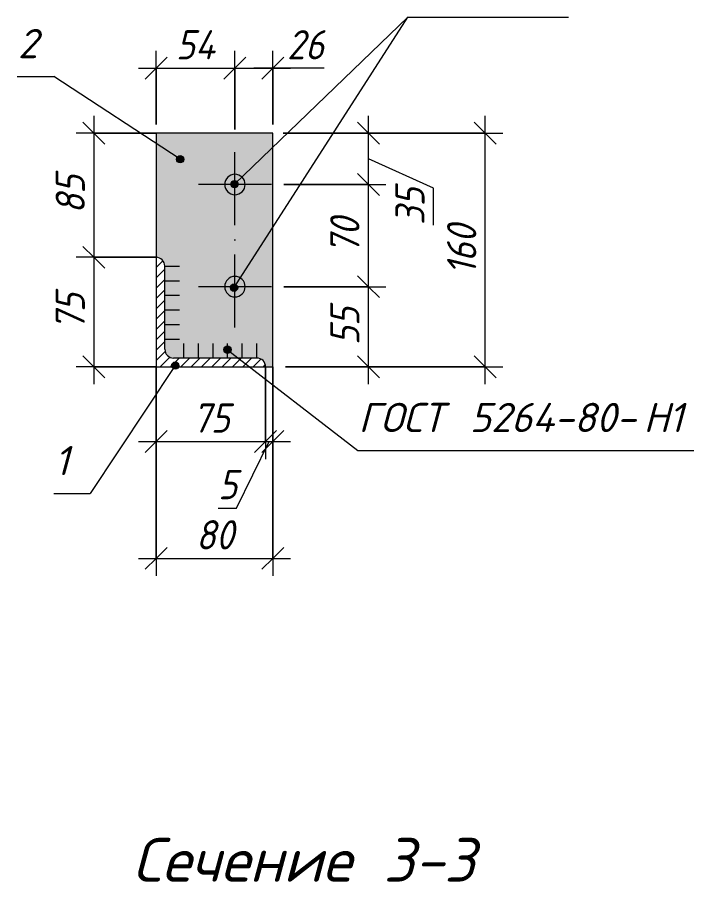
# Model space of a CAD drawing. Header units: millimetres. Extents: x -508 to 38670, y -99 to 8560.
# Drawn here: x 17434 to 17897, y 3317 to 3910 of the extents above; entities that cross this region are included whole.
import ezdxf

# ---------------------------------------------------------------- set-up
doc = ezdxf.new("R2010")
doc.units = ezdxf.units.MM
doc.linetypes.add('50_200_ШТРИХ_1Т_ш5_п1_п1_', pattern=[70, 50, -10, 0, -10])
for name, color, linetype, lineweight in [('A-ANNO-DIMS', 7, 'Continuous', 9), ('A-ANNO-DIMS-10', 7, 'Continuous', 9), ('A-ANNO-NOTE', 7, 'Continuous', 9), ('A-DETL', 7, 'Continuous', 9), ('A-DETL-1', 7, 'Continuous', 5), ('A-DETL-3', 7, 'Continuous', 20), ('A-DETL-4', 7, '50_200_ШТРИХ_1Т_ш5_п1_п1_', 5), ('A-DETL-GENF-1', 7, 'Continuous', 5), ('G-ANNO-TEXT', 7, 'Continuous', 9)]:
    doc.layers.add(name, color=color, linetype=linetype, lineweight=lineweight)
doc.layers.add('A-DETL-GENF-2', color=7, linetype='Continuous', lineweight=9, true_color=0xffffff)
doc.styles.add('ISOCPEUR_B_I', font='', dxfattribs={"height": 30})
doc.styles.add('ISOCPEUR_I_2', font='isocpeui.ttf', dxfattribs={"width": 0.9, "height": 20})
doc.styles.add('ISOCPEUR_I_4', font='isocpeui.ttf', dxfattribs={"height": 20})
doc.styles.get('ISOCPEUR_B_I').set_extended_font_data('ISOCPEUR', italic=True, bold=True)
doc.dimstyles.new('ISO-2_0_0_9К_СРЕДНИЙ_1', dxfattribs={"dimscale": 304.8, "dimtxt": 19.919624, "dimasz": 0.049213, "dimexe": 0.03937, "dimexo": 0, "dimgap": 0, "dimtad": 1, "dimdec": 0, "dimzin": 0, "dimdsep": 46, "dimtxsty": 'ISOCPEUR_I_2', "dimblk1": 'OBLIQUE', "dimblk2": 'OBLIQUE', "dimsah": 1, "dimcen": 0.09, "dimdle": 0.03937, "dimazin": 0, "dimtfac": 1, "dimtdec": 4, "dimtix": 1, "dimtmove": 0, "dimatfit": 3, "dimfxl": 1, "dimtvp": 1, "dimtolj": 1, "dimtzin": 0, "dimarcsym": 2})
doc.dimstyles.new('ISO-2_0_0_9К_СРЕДНИЙ_2', dxfattribs={"dimscale": 304.8, "dimtxt": 19.919624, "dimasz": 0.049213, "dimexe": 0.03937, "dimexo": 0, "dimgap": 0, "dimtad": 1, "dimdec": 0, "dimzin": 0, "dimdsep": 46, "dimtxsty": 'ISOCPEUR_I_2', "dimblk1": 'OBLIQUE', "dimblk2": 'OBLIQUE', "dimsah": 1, "dimcen": 0.09, "dimdle": 0.03937, "dimazin": 0, "dimtfac": 1, "dimtdec": 4, "dimtix": 1, "dimtmove": 1, "dimatfit": 3, "dimfxl": 1, "dimtvp": 1, "dimtolj": 1, "dimtzin": 0, "dimarcsym": 2})

# ---------------------------------------------------------------- blocks, each defined once
blk = doc.blocks.new('DIMBLOCK323-АР1_Фахверк из 2-х уголков Ф-18_2_Узлы 2 эт_ копия 1')
at = {"layer": 'A-ANNO-DIMS-10', "lineweight": 20}
for p, q in [((17485.95, 3830.25), (17478.45, 3837.75)), ((17485.95, 3830.25), (17493.45, 3822.75)), ((17485.95, 3745.25), (17478.45, 3752.75)), ((17485.95, 3745.25), (17493.45, 3737.75))]:
    blk.add_line(p, q, dxfattribs=at)
at = {"layer": 'A-ANNO-DIMS-10'}
for p, q in [((17485.95, 3842.25), (17485.95, 3745.25)), ((17528.59, 3830.25), (17473.95, 3830.25)), ((17485.95, 3830.25), (17528.59, 3830.25)), ((17528.59, 3745.25), (17473.95, 3745.25)), ((17485.95, 3745.25), (17528.59, 3745.25))]:
    blk.add_line(p, q, dxfattribs=at)
at = {"layer": 'A-ANNO-DIMS-10', "color": 0, "insert": (17459.82, 3775.11), "char_height": 20, "width": 30.3391, "attachment_point": 1, "rotation": 90, "line_spacing_factor": 1.149209, "style": 'ISOCPEUR_I_2'}
blk.add_mtext('85', dxfattribs=at)
blk = doc.blocks.new('_Oblique')
at = {"color": 0, "linetype": 'ByBlock', "lineweight": -2}
blk.add_line((-0.5, -0.5), (0.5, 0.5), dxfattribs=at)
blk = doc.blocks.new('DIMBLOCK324-АР1_Фахверк из 2-х уголков Ф-18_2_Узлы 2 эт_ копия 1')
at = {"layer": 'A-ANNO-DIMS-10', "lineweight": 20}
for p, q in [((17485.95, 3745.25), (17478.45, 3752.75)), ((17485.95, 3745.25), (17493.45, 3737.75)), ((17485.95, 3670.25), (17478.45, 3677.75)), ((17485.95, 3670.25), (17493.45, 3662.75))]:
    blk.add_line(p, q, dxfattribs=at)
at = {"layer": 'A-ANNO-DIMS-10'}
for p, q in [((17528.59, 3745.25), (17473.95, 3745.25)), ((17485.95, 3745.25), (17485.95, 3658.25)), ((17485.95, 3745.25), (17528.59, 3745.25)), ((17528.59, 3670.25), (17473.95, 3670.25)), ((17485.95, 3670.25), (17528.59, 3670.25))]:
    blk.add_line(p, q, dxfattribs=at)
at = {"layer": 'A-ANNO-DIMS-10', "color": 0, "insert": (17459.82, 3695.11), "char_height": 20, "width": 30.3391, "attachment_point": 1, "rotation": 90, "line_spacing_factor": 1.149209, "style": 'ISOCPEUR_I_2'}
blk.add_mtext('75', dxfattribs=at)
blk = doc.blocks.new('DIMBLOCK325-АР1_Фахверк из 2-х уголков Ф-18_2_Узлы 2 эт_ копия 1')
at = {"layer": 'A-ANNO-DIMS-10'}
for p, q in [((17528.59, 3836.31), (17528.59, 3886.77)), ((17582.59, 3832.83), (17582.59, 3886.77)), ((17516.59, 3874.77), (17582.59, 3874.77)), ((17528.59, 3874.77), (17528.59, 3836.31)), ((17582.59, 3874.77), (17582.59, 3832.83))]:
    blk.add_line(p, q, dxfattribs=at)
at = {"layer": 'A-ANNO-DIMS-10', "lineweight": 20}
for p, q in [((17528.59, 3874.77), (17536.09, 3882.27)), ((17582.59, 3874.77), (17590.09, 3882.27)), ((17528.59, 3874.77), (17521.09, 3867.27)), ((17582.59, 3874.77), (17575.09, 3867.27))]:
    blk.add_line(p, q, dxfattribs=at)
at = {"layer": 'A-ANNO-DIMS-10', "color": 0, "insert": (17542.18, 3900.9), "char_height": 20, "width": 32.1779, "attachment_point": 1, "line_spacing_factor": 1.149209, "style": 'ISOCPEUR_I_2'}
blk.add_mtext('54', dxfattribs=at)
blk = doc.blocks.new('DIMBLOCK326-АР1_Фахверк из 2-х уголков Ф-18_2_Узлы 2 эт_ копия 1')
at = {"layer": 'A-ANNO-DIMS-10'}
for p, q in [((17582.59, 3832.83), (17582.59, 3886.77)), ((17608.59, 3836.31), (17608.59, 3886.77)), ((17582.59, 3874.77), (17620.59, 3874.77)), ((17582.59, 3874.77), (17582.59, 3832.83)), ((17618.33, 3874.77), (17595.59, 3874.77)), ((17608.59, 3874.77), (17608.59, 3836.31)), ((17643.62, 3874.77), (17618.33, 3874.77))]:
    blk.add_line(p, q, dxfattribs=at)
at = {"layer": 'A-ANNO-DIMS-10', "lineweight": 20}
for p, q in [((17582.59, 3874.77), (17590.09, 3882.27)), ((17608.59, 3874.77), (17616.09, 3882.27)), ((17582.59, 3874.77), (17575.09, 3867.27)), ((17608.59, 3874.77), (17601.09, 3867.27))]:
    blk.add_line(p, q, dxfattribs=at)
at = {"layer": 'A-ANNO-DIMS-10', "color": 0, "insert": (17618.33, 3900.9), "char_height": 20, "width": 30.3391, "attachment_point": 1, "line_spacing_factor": 1.149209, "style": 'ISOCPEUR_I_2'}
blk.add_mtext('26', dxfattribs=at)
blk = doc.blocks.new('DIMBLOCK327-АР1_Фахверк из 2-х уголков Ф-18_2_Узлы 2 эт_ копия 1')
at = {"layer": 'A-ANNO-DIMS-10', "lineweight": 20}
for p, q in [((17674.01, 3725.14), (17666.51, 3732.64)), ((17674.01, 3725.14), (17681.51, 3717.64)), ((17674.01, 3670.25), (17666.51, 3677.75)), ((17674.01, 3670.25), (17681.51, 3662.75))]:
    blk.add_line(p, q, dxfattribs=at)
at = {"layer": 'A-ANNO-DIMS-10'}
for p, q in [((17616.19, 3725.14), (17686.01, 3725.14)), ((17674.01, 3725.14), (17616.19, 3725.14)), ((17674.01, 3658.25), (17674.01, 3725.14)), ((17617.19, 3670.25), (17686.01, 3670.25)), ((17674.01, 3670.25), (17617.19, 3670.25))]:
    blk.add_line(p, q, dxfattribs=at)
at = {"layer": 'A-ANNO-DIMS-10', "color": 0, "insert": (17647.88, 3685.05), "char_height": 20, "width": 30.3391, "attachment_point": 1, "rotation": 90, "line_spacing_factor": 1.149209, "style": 'ISOCPEUR_I_2'}
blk.add_mtext('55', dxfattribs=at)
blk = doc.blocks.new('DIMBLOCK328-АР1_Фахверк из 2-х уголков Ф-18_2_Узлы 2 эт_ копия 1')
at = {"layer": 'A-ANNO-DIMS-10', "lineweight": 20}
for p, q in [((17674.01, 3795.14), (17666.51, 3802.64)), ((17674.01, 3795.14), (17681.51, 3787.64)), ((17674.01, 3725.14), (17666.51, 3732.64)), ((17674.01, 3725.14), (17681.51, 3717.64))]:
    blk.add_line(p, q, dxfattribs=at)
at = {"layer": 'A-ANNO-DIMS-10'}
for p, q in [((17616.19, 3795.14), (17686.01, 3795.14)), ((17674.01, 3795.14), (17616.19, 3795.14)), ((17674.01, 3725.14), (17674.01, 3795.14)), ((17616.19, 3725.14), (17686.01, 3725.14)), ((17674.01, 3725.14), (17616.19, 3725.14))]:
    blk.add_line(p, q, dxfattribs=at)
at = {"layer": 'A-ANNO-DIMS-10', "color": 0, "insert": (17647.88, 3747.5), "char_height": 20, "width": 30.3391, "attachment_point": 1, "rotation": 90, "line_spacing_factor": 1.149209, "style": 'ISOCPEUR_I_2'}
blk.add_mtext('70', dxfattribs=at)
blk = doc.blocks.new('DIMBLOCK329-АР1_Фахверк из 2-х уголков Ф-18_2_Узлы 2 эт_ копия 1')
at = {"layer": 'A-ANNO-DIMS-10', "lineweight": 20}
for p, q in [((17674.01, 3830.25), (17666.51, 3837.75)), ((17674.01, 3830.25), (17681.51, 3822.75)), ((17674.01, 3795.14), (17666.51, 3802.64)), ((17674.01, 3795.14), (17681.51, 3787.64))]:
    blk.add_line(p, q, dxfattribs=at)
at = {"layer": 'A-ANNO-DIMS-10'}
for p, q in [((17674.01, 3795.14), (17674.01, 3842.25)), ((17615.69, 3830.25), (17686.01, 3830.25)), ((17674.01, 3830.25), (17615.69, 3830.25)), ((17718.57, 3792.65), (17674.01, 3812.7)), ((17616.19, 3795.14), (17686.01, 3795.14)), ((17674.01, 3795.14), (17616.19, 3795.14)), ((17718.57, 3767.37), (17718.57, 3792.65))]:
    blk.add_line(p, q, dxfattribs=at)
at = {"layer": 'A-ANNO-DIMS-10', "color": 0, "insert": (17692.44, 3767.37), "char_height": 20, "width": 30.3391, "attachment_point": 1, "rotation": 90, "line_spacing_factor": 1.149209, "style": 'ISOCPEUR_I_2'}
blk.add_mtext('35', dxfattribs=at)
blk = doc.blocks.new('DIMBLOCK330-АР1_Фахверк из 2-х уголков Ф-18_2_Узлы 2 эт_ копия 1')
at = {"layer": 'A-ANNO-DIMS-10', "lineweight": 20}
for p, q in [((17754.01, 3830.25), (17746.51, 3837.75)), ((17754.01, 3830.25), (17761.51, 3822.75)), ((17754.01, 3670.25), (17746.51, 3677.75)), ((17754.01, 3670.25), (17761.51, 3662.75))]:
    blk.add_line(p, q, dxfattribs=at)
at = {"layer": 'A-ANNO-DIMS-10'}
for p, q in [((17754.01, 3658.25), (17754.01, 3842.25)), ((17617.19, 3830.25), (17766.01, 3830.25)), ((17754.01, 3830.25), (17617.19, 3830.25)), ((17617.19, 3670.25), (17766.01, 3670.25)), ((17754.01, 3670.25), (17617.19, 3670.25))]:
    blk.add_line(p, q, dxfattribs=at)
at = {"layer": 'A-ANNO-DIMS-10', "color": 0, "insert": (17727.88, 3733.21), "char_height": 20, "width": 40.9118, "attachment_point": 1, "rotation": 90, "line_spacing_factor": 1.149209, "style": 'ISOCPEUR_I_2'}
blk.add_mtext('160', dxfattribs=at)
blk = doc.blocks.new('DIMBLOCK331-АР1_Фахверк из 2-х уголков Ф-18_2_Узлы 2 эт_ копия 1')
at = {"layer": 'A-ANNO-DIMS-10'}
for p, q in [((17528.59, 3670.25), (17528.59, 3527.01)), ((17528.59, 3539.01), (17528.59, 3670.25)), ((17608.59, 3670.25), (17608.59, 3527.01)), ((17608.59, 3539.01), (17608.59, 3670.25)), ((17516.59, 3539.01), (17620.59, 3539.01))]:
    blk.add_line(p, q, dxfattribs=at)
at = {"layer": 'A-ANNO-DIMS-10', "lineweight": 20}
for p, q in [((17528.59, 3539.01), (17536.09, 3546.51)), ((17608.59, 3539.01), (17616.09, 3546.51)), ((17528.59, 3539.01), (17521.09, 3531.51)), ((17608.59, 3539.01), (17601.09, 3531.51))]:
    blk.add_line(p, q, dxfattribs=at)
at = {"layer": 'A-ANNO-DIMS-10', "color": 0, "insert": (17555.94, 3565.14), "char_height": 20, "width": 30.3391, "attachment_point": 1, "line_spacing_factor": 1.149209, "style": 'ISOCPEUR_I_2'}
blk.add_mtext('80', dxfattribs=at)
blk = doc.blocks.new('DIMBLOCK332-АР1_Фахверк из 2-х уголков Ф-18_2_Узлы 2 эт_ копия 1')
at = {"layer": 'A-ANNO-DIMS-10'}
for p, q in [((17528.59, 3670.25), (17528.59, 3607.01)), ((17528.59, 3619.01), (17528.59, 3670.25)), ((17603.59, 3670.25), (17603.59, 3607.01)), ((17603.59, 3619.01), (17603.59, 3670.25)), ((17516.59, 3619.01), (17603.59, 3619.01))]:
    blk.add_line(p, q, dxfattribs=at)
at = {"layer": 'A-ANNO-DIMS-10', "lineweight": 20}
for p, q in [((17528.59, 3619.01), (17536.09, 3626.51)), ((17603.59, 3619.01), (17611.09, 3626.51)), ((17528.59, 3619.01), (17521.09, 3611.51)), ((17603.59, 3619.01), (17596.09, 3611.51))]:
    blk.add_line(p, q, dxfattribs=at)
at = {"layer": 'A-ANNO-DIMS-10', "color": 0, "insert": (17553.44, 3645.14), "char_height": 20, "width": 30.3391, "attachment_point": 1, "line_spacing_factor": 1.149209, "style": 'ISOCPEUR_I_2'}
blk.add_mtext('75', dxfattribs=at)
blk = doc.blocks.new('DIMBLOCK333-АР1_Фахверк из 2-х уголков Ф-18_2_Узлы 2 эт_ копия 1')
at = {"layer": 'A-ANNO-DIMS-10'}
for p, q in [((17603.59, 3670.25), (17603.59, 3607.01)), ((17603.59, 3619.01), (17603.59, 3670.25)), ((17608.59, 3670.25), (17608.59, 3607.01)), ((17608.59, 3619.01), (17608.59, 3670.25)), ((17583.77, 3573.4), (17606.09, 3619.01)), ((17603.59, 3619.01), (17620.59, 3619.01)), ((17571.13, 3573.4), (17583.77, 3573.4))]:
    blk.add_line(p, q, dxfattribs=at)
at = {"layer": 'A-ANNO-DIMS-10', "lineweight": 20}
for p, q in [((17603.59, 3619.01), (17611.09, 3626.51)), ((17608.59, 3619.01), (17616.09, 3626.51)), ((17603.59, 3619.01), (17596.09, 3611.51)), ((17608.59, 3619.01), (17601.09, 3611.51))]:
    blk.add_line(p, q, dxfattribs=at)
at = {"layer": 'A-ANNO-DIMS-10', "color": 0, "insert": (17571.13, 3599.53), "char_height": 20, "width": 15.1696, "attachment_point": 1, "line_spacing_factor": 1.149209, "style": 'ISOCPEUR_I_2'}
blk.add_mtext('\\fISOCPEUR|b0|i1|c204|p34|;\\W.9;5', dxfattribs=at)
blk = doc.blocks.new('_AT__Текстовая выноска1 - _AT__Текстовая выноска-30601245-АР1_Фахверк из 2-х уголков Ф-18_2_Узлы 2 эт_ копия 1')
at = {"layer": 'A-ANNO-NOTE'}
blk.add_line((0, 0), (2.5, 0), dxfattribs=at)
blk = doc.blocks.new('_AT__Текстовая выноска 2_0 - _AT__Текстовая выноска 2_0-30620702-АР1_Фахверк из 2-х уголков Ф-18_2_Узлы 2 эт_ копия 1')
at = {"layer": 'A-ANNO-NOTE'}
blk.add_line((0, 0), (11, 0), dxfattribs=at)
blk = doc.blocks.new('_AT__Текстовая выноска 2_0 - _AT__Текстовая выноска 2_0-30620701-АР1_Фахверк из 2-х уголков Ф-18_2_Узлы 2 эт_ копия 1')
at = {"layer": 'A-ANNO-NOTE'}
blk.add_line((0, 0), (23, 0), dxfattribs=at)

msp = doc.modelspace()

# ---------------------------------------------------------------- hatches: boundary and pattern name
at = {"layer": 'A-ANNO-NOTE'}
h = msp.add_hatch(color=256, dxfattribs=at)
edge = h.paths.add_edge_path(flags=0)
edge.add_arc((17545.12, 3812.42), 2.5, 0, 360)
h = msp.add_hatch(color=256, dxfattribs=at)
edge = h.paths.add_edge_path(flags=0)
edge.add_arc((17582.34, 3795.37), 2.5, 0, 360)
h = msp.add_hatch(color=256, dxfattribs=at)
edge = h.paths.add_edge_path(flags=0)
edge.add_arc((17582.02, 3724.47), 2.5, 0, 360)
h = msp.add_hatch(color=256, dxfattribs=at)
edge = h.paths.add_edge_path(flags=0)
edge.add_arc((17577.54, 3681.97), 2.5, 0, 360)
h = msp.add_hatch(color=256, dxfattribs=at)
edge = h.paths.add_edge_path(flags=0)
edge.add_arc((17541.76, 3671.05), 2.5, 0, 360)
at = {"layer": 'A-DETL-GENF-1'}
h = msp.add_hatch(dxfattribs=at)
h.set_pattern_fill('FP_11', color=256, style=0, pattern_type=2)
h.set_pattern_definition([(45, (12326.6777, 0), (-3.535534, 3.535534), [])])
h.paths.add_polyline_path([(17540.59, 3670.25), (17603.59, 3670.25), (17603.38, 3671.81), (17602.78, 3673.25), (17601.83, 3674.5), (17600.59, 3675.45), (17599.14, 3676.05), (17597.59, 3676.25), (17540.59, 3676.25), (17539.03, 3676.46), (17537.59, 3677.06), (17536.34, 3678.01), (17535.39, 3679.25), (17534.79, 3680.7), (17534.59, 3682.25), (17534.59, 3739.25), (17534.38, 3740.81), (17533.78, 3742.25), (17532.83, 3743.5), (17531.59, 3744.45), (17530.14, 3745.05), (17528.59, 3745.25), (17528.59, 3670.25), (17539.03, 3670.25)], flags=0)
at = {"layer": 'A-DETL-GENF-2'}
h = msp.add_hatch(color=256, dxfattribs=at)
h.paths.add_polyline_path([(17608.59, 3670.25), (17608.59, 3830.25), (17528.59, 3830.25), (17528.59, 3745.25), (17530.14, 3745.05), (17531.59, 3744.45), (17532.83, 3743.5), (17533.78, 3742.25), (17534.38, 3740.81), (17534.59, 3739.25), (17534.59, 3682.25), (17534.79, 3680.7), (17535.39, 3679.25), (17536.34, 3678.01), (17537.59, 3677.06), (17539.03, 3676.46), (17540.59, 3676.25), (17597.59, 3676.25), (17599.14, 3676.05), (17600.59, 3675.45), (17601.83, 3674.5), (17602.78, 3673.25), (17603.38, 3671.81), (17603.59, 3670.25)], flags=0)
h.paths.add_polyline_path([(17582.59, 3718.14), (17580.77, 3718.38), (17579.09, 3719.08), (17577.64, 3720.19), (17576.52, 3721.64), (17575.82, 3723.33), (17575.59, 3725.14), (17575.82, 3726.95), (17576.52, 3728.64), (17577.64, 3730.09), (17579.09, 3731.2), (17580.77, 3731.9), (17582.59, 3732.14), (17584.4, 3731.9), (17586.09, 3731.2), (17587.54, 3730.09), (17588.65, 3728.64), (17589.35, 3726.95), (17589.59, 3725.14), (17589.35, 3723.33), (17588.65, 3721.64), (17587.54, 3720.19), (17586.09, 3719.08), (17584.4, 3718.38)], flags=0)
h.paths.add_polyline_path([(17582.59, 3788.14), (17580.77, 3788.38), (17579.09, 3789.08), (17577.64, 3790.19), (17576.52, 3791.64), (17575.82, 3793.33), (17575.59, 3795.14), (17575.82, 3796.95), (17576.52, 3798.64), (17577.64, 3800.09), (17579.09, 3801.2), (17580.77, 3801.9), (17582.59, 3802.14), (17584.4, 3801.9), (17586.09, 3801.2), (17587.54, 3800.09), (17588.65, 3798.64), (17589.35, 3796.95), (17589.59, 3795.14), (17589.35, 3793.33), (17588.65, 3791.64), (17587.54, 3790.19), (17586.09, 3789.08), (17584.4, 3788.38)], flags=0)
for points in [[(17582.59, 3788.14), (17584.4, 3788.38), (17586.09, 3789.08), (17587.54, 3790.19), (17588.65, 3791.64), (17589.35, 3793.33), (17589.59, 3795.14), (17589.35, 3796.95), (17588.65, 3798.64), (17587.54, 3800.09), (17586.09, 3801.2), (17584.4, 3801.9), (17582.59, 3802.14), (17580.77, 3801.9), (17579.09, 3801.2), (17577.64, 3800.09), (17576.52, 3798.64), (17575.82, 3796.95), (17575.59, 3795.14), (17575.82, 3793.33), (17576.52, 3791.64), (17577.64, 3790.19), (17579.09, 3789.08), (17580.77, 3788.38)], [(17582.59, 3718.14), (17584.4, 3718.38), (17586.09, 3719.08), (17587.54, 3720.19), (17588.65, 3721.64), (17589.35, 3723.33), (17589.59, 3725.14), (17589.35, 3726.95), (17588.65, 3728.64), (17587.54, 3730.09), (17586.09, 3731.2), (17584.4, 3731.9), (17582.59, 3732.14), (17580.77, 3731.9), (17579.09, 3731.2), (17577.64, 3730.09), (17576.52, 3728.64), (17575.82, 3726.95), (17575.59, 3725.14), (17575.82, 3723.33), (17576.52, 3721.64), (17577.64, 3720.19), (17579.09, 3719.08), (17580.77, 3718.38)]]:
    msp.add_hatch(color=256, dxfattribs=at).paths.add_polyline_path(points, flags=0)

# ---------------------------------------------------------------- linework, layer by layer
at = {"layer": 'A-ANNO-NOTE'}
for p, q in [((17582.02, 3724.47), (17700.98, 3909.71)), ((17582.34, 3795.37), (17700.98, 3909.71)), ((17545.12, 3812.42), (17458.56, 3869.16)), ((17577.54, 3681.97), (17666.78, 3613)), ((17541.76, 3671.05), (17483.56, 3583.48))]:
    msp.add_line(p, q, dxfattribs=at)
for centre in [(17545.12, 3812.42), (17582.34, 3795.37), (17582.02, 3724.47), (17577.54, 3681.97), (17541.76, 3671.05)]:
    msp.add_circle(centre, 2.5, dxfattribs=at)
at = {"layer": 'A-DETL'}
for p, q in [((17608.59, 3830.25), (17528.59, 3830.25)), ((17528.59, 3830.25), (17528.59, 3745.25)), ((17608.59, 3670.25), (17608.59, 3830.25)), ((17603.59, 3670.25), (17608.59, 3670.25))]:
    msp.add_line(p, q, dxfattribs=at)
for centre, start, end in [((17582.59, 3795.14), 90, 270), ((17582.59, 3795.14), 270, 90), ((17582.59, 3725.14), 90, 270), ((17582.59, 3725.14), 270, 90)]:
    msp.add_arc(centre, 7, start, end, dxfattribs=at)
at = {"layer": 'A-DETL-1'}
for p, q in [((17534.59, 3739.25), (17544.59, 3739.25)), ((17534.59, 3729.25), (17544.59, 3729.25)), ((17534.59, 3719.25), (17544.59, 3719.25)), ((17534.59, 3709.25), (17544.59, 3709.25)), ((17534.59, 3699.25), (17544.59, 3699.25)), ((17534.59, 3689.25), (17544.59, 3689.25)), ((17547.59, 3676.25), (17547.59, 3686.25)), ((17557.59, 3676.25), (17557.59, 3686.25)), ((17567.59, 3676.25), (17567.59, 3686.25)), ((17577.59, 3676.25), (17577.59, 3686.25)), ((17587.59, 3676.25), (17587.59, 3686.25)), ((17597.59, 3676.25), (17597.59, 3686.25))]:
    msp.add_line(p, q, dxfattribs=at)
at = {"layer": 'A-DETL-3'}
for p, q in [((17528.59, 3745.25), (17528.59, 3670.25)), ((17534.59, 3682.25), (17534.59, 3739.25)), ((17597.59, 3676.25), (17540.59, 3676.25)), ((17528.59, 3670.25), (17603.59, 3670.25))]:
    msp.add_line(p, q, dxfattribs=at)
for centre, start, end in [((17528.59, 3739.25), 0, 90), ((17540.59, 3682.25), 180, 270), ((17597.59, 3670.25), 360, 90)]:
    msp.add_arc(centre, 6, start, end, dxfattribs=at)
at = {"layer": 'A-DETL-4'}
for p, q in [((17582.59, 3697.14), (17582.59, 3822.14)), ((17607.59, 3795.14), (17557.59, 3795.14)), ((17607.59, 3725.14), (17557.59, 3725.14))]:
    msp.add_line(p, q, dxfattribs=at)

# ---------------------------------------------------------------- block references
at = {"layer": 'A-ANNO-NOTE', "xscale": 10, "yscale": 10, "zscale": 10}
for name, p in [('_AT__Текстовая выноска 2_0 - _AT__Текстовая выноска 2_0-30620702-АР1_Фахверк из 2-х уголков Ф-18_2_Узлы 2 эт_ копия 1', (17700.98, 3909.71)), ('_AT__Текстовая выноска1 - _AT__Текстовая выноска-30601245-АР1_Фахверк из 2-х уголков Ф-18_2_Узлы 2 эт_ копия 1', (17433.56, 3869.16)), ('_AT__Текстовая выноска 2_0 - _AT__Текстовая выноска 2_0-30620701-АР1_Фахверк из 2-х уголков Ф-18_2_Узлы 2 эт_ копия 1', (17666.78, 3613)), ('_AT__Текстовая выноска1 - _AT__Текстовая выноска-30601245-АР1_Фахверк из 2-х уголков Ф-18_2_Узлы 2 эт_ копия 1', (17458.56, 3583.48))]:
    msp.add_blockref(name, p, dxfattribs=at)

# ---------------------------------------------------------------- texts
at = {"layer": 'A-ANNO-NOTE', "char_height": 20, "attachment_point": 1, "style": 'ISOCPEUR_I_4'}
for s, insert, width in [('\\fISOCPEUR|b0|i1|c204|p34|;2', (17433.97, 3901.69), 17.6371), ('ГОСТ', (17667.19, 3645.53), 76.962), (' 5264-80-', (17730.69, 3645.53), 159.5358), ('\\fISOCPEUR|b0|i1|c204|p34|;Н', (17862.32, 3645.53), 20.8439), ('\\fISOCPEUR|b0|i1|c204|p34|;1', (17879.52, 3645.53), 12.827), ('\\fISOCPEUR|b0|i1|c204|p34|;1', (17458.97, 3616), 12.827)]:
    msp.add_mtext(s, dxfattribs=dict(at, insert=insert, width=width))
at = {"layer": 'G-ANNO-TEXT', "char_height": 30, "attachment_point": 1, "style": 'ISOCPEUR_B_I'}
for s, insert, width in [('Сечение', (17512.41, 3347.46), 185.1898), (' 3-3', (17665.21, 3347.46), 102.616)]:
    msp.add_mtext(s, dxfattribs=dict(at, insert=insert, width=width))

# ---------------------------------------------------------------- dimensions: what is measured, and where the dimension line sits
at = {"layer": 'A-ANNO-DIMS'}
for base, p1, p2, override, picture, middle in [((17582.59, 3874.77), (17528.59, 3836.31), (17582.59, 3832.83), {"dimpost": '<>', "dimfxl": 54.111981}, 'DIMBLOCK325-АР1_Фахверк из 2-х уголков Ф-18_2_Узлы 2 эт_ копия 1', (17555.59, 3884.77)), ((17608.59, 3539.01), (17528.59, 3670.25), (17608.59, 3670.25), {"dimpost": '<>', "dimfxl": 80}, 'DIMBLOCK331-АР1_Фахверк из 2-х уголков Ф-18_2_Узлы 2 эт_ копия 1', (17568.59, 3549.01)), ((17603.59, 3619.01), (17528.59, 3670.25), (17603.59, 3670.25), {"dimpost": '<>', "dimfxl": 75}, 'DIMBLOCK332-АР1_Фахверк из 2-х уголков Ф-18_2_Узлы 2 эт_ копия 1', (17566.09, 3629.14))]:
    dim = msp.add_linear_dim(base=base, p1=p1, p2=p2, dimstyle='ISO-2_0_0_9К_СРЕДНИЙ_1', override=override, dxfattribs=at)
    dim.commit()
    dim.dimension.update_dxf_attribs({"geometry": picture, "text_midpoint": middle})
for base, p1, p2, override, picture, middle in [((17608.59, 3874.77), (17582.59, 3832.83), (17608.59, 3836.31), {"dimpost": '<>', "dimfxl": 26.231784}, 'DIMBLOCK326-АР1_Фахверк из 2-х уголков Ф-18_2_Узлы 2 эт_ копия 1', (17633.5, 3887.57)), ((17608.59, 3619.01), (17603.59, 3670.25), (17608.59, 3670.25), {"dimpost": '<>', "dimfxl": 5}, 'DIMBLOCK333-АР1_Фахверк из 2-х уголков Ф-18_2_Узлы 2 эт_ копия 1', (17578.72, 3586.2))]:
    dim = msp.add_linear_dim(base=base, p1=p1, p2=p2, dimstyle='ISO-2_0_0_9К_СРЕДНИЙ_2', override=override, dxfattribs=at)
    dim.commit()
    dim.dimension.update_dxf_attribs({"geometry": picture, "text_midpoint": middle, "dimtype": 160})
for base, p1, p2, override, picture, middle in [((17485.95, 3745.25), (17528.59, 3830.25), (17528.59, 3745.25), {"dimpost": '<>', "dimfxl": 85}, 'DIMBLOCK323-АР1_Фахверк из 2-х уголков Ф-18_2_Узлы 2 эт_ копия 1', (17475.95, 3787.75)), ((17754.01, 3830.25), (17617.19, 3670.25), (17617.19, 3830.25), {"dimpost": '<>', "dimfxl": 160}, 'DIMBLOCK330-АР1_Фахверк из 2-х уголков Ф-18_2_Узлы 2 эт_ копия 1', (17744.01, 3750.25)), ((17674.01, 3795.14), (17616.19, 3725.14), (17616.19, 3795.14), {"dimpost": '<>', "dimfxl": 70}, 'DIMBLOCK328-АР1_Фахверк из 2-х уголков Ф-18_2_Узлы 2 эт_ копия 1', (17663.88, 3760.14)), ((17485.95, 3670.25), (17528.59, 3745.25), (17528.59, 3670.25), {"dimpost": '<>', "dimfxl": 75}, 'DIMBLOCK324-АР1_Фахверк из 2-х уголков Ф-18_2_Узлы 2 эт_ копия 1', (17475.82, 3707.75)), ((17674.01, 3725.14), (17617.19, 3670.25), (17616.19, 3725.14), {"dimpost": '<>', "dimfxl": 54.891395}, 'DIMBLOCK327-АР1_Фахверк из 2-х уголков Ф-18_2_Узлы 2 эт_ копия 1', (17664.01, 3697.7))]:
    dim = msp.add_linear_dim(base=base, p1=p1, p2=p2, angle=90, dimstyle='ISO-2_0_0_9К_СРЕДНИЙ_1', override=override, dxfattribs=at)
    dim.commit()
    dim.dimension.update_dxf_attribs({"geometry": picture, "text_midpoint": middle})
dim = msp.add_linear_dim(base=(17674.01, 3830.25), p1=(17616.19, 3795.14), p2=(17615.69, 3830.25), angle=90, dimstyle='ISO-2_0_0_9К_СРЕДНИЙ_2', override={"dimpost": '<>', "dimfxl": 35.121229}, dxfattribs=at)
dim.commit()
dim.dimension.update_dxf_attribs({"geometry": 'DIMBLOCK329-АР1_Фахверк из 2-х уголков Ф-18_2_Узлы 2 эт_ копия 1', "text_midpoint": (17705.77, 3782.54), "dimtype": 160, "text_rotation": 90})

doc.saveas('drawing.dxf')
